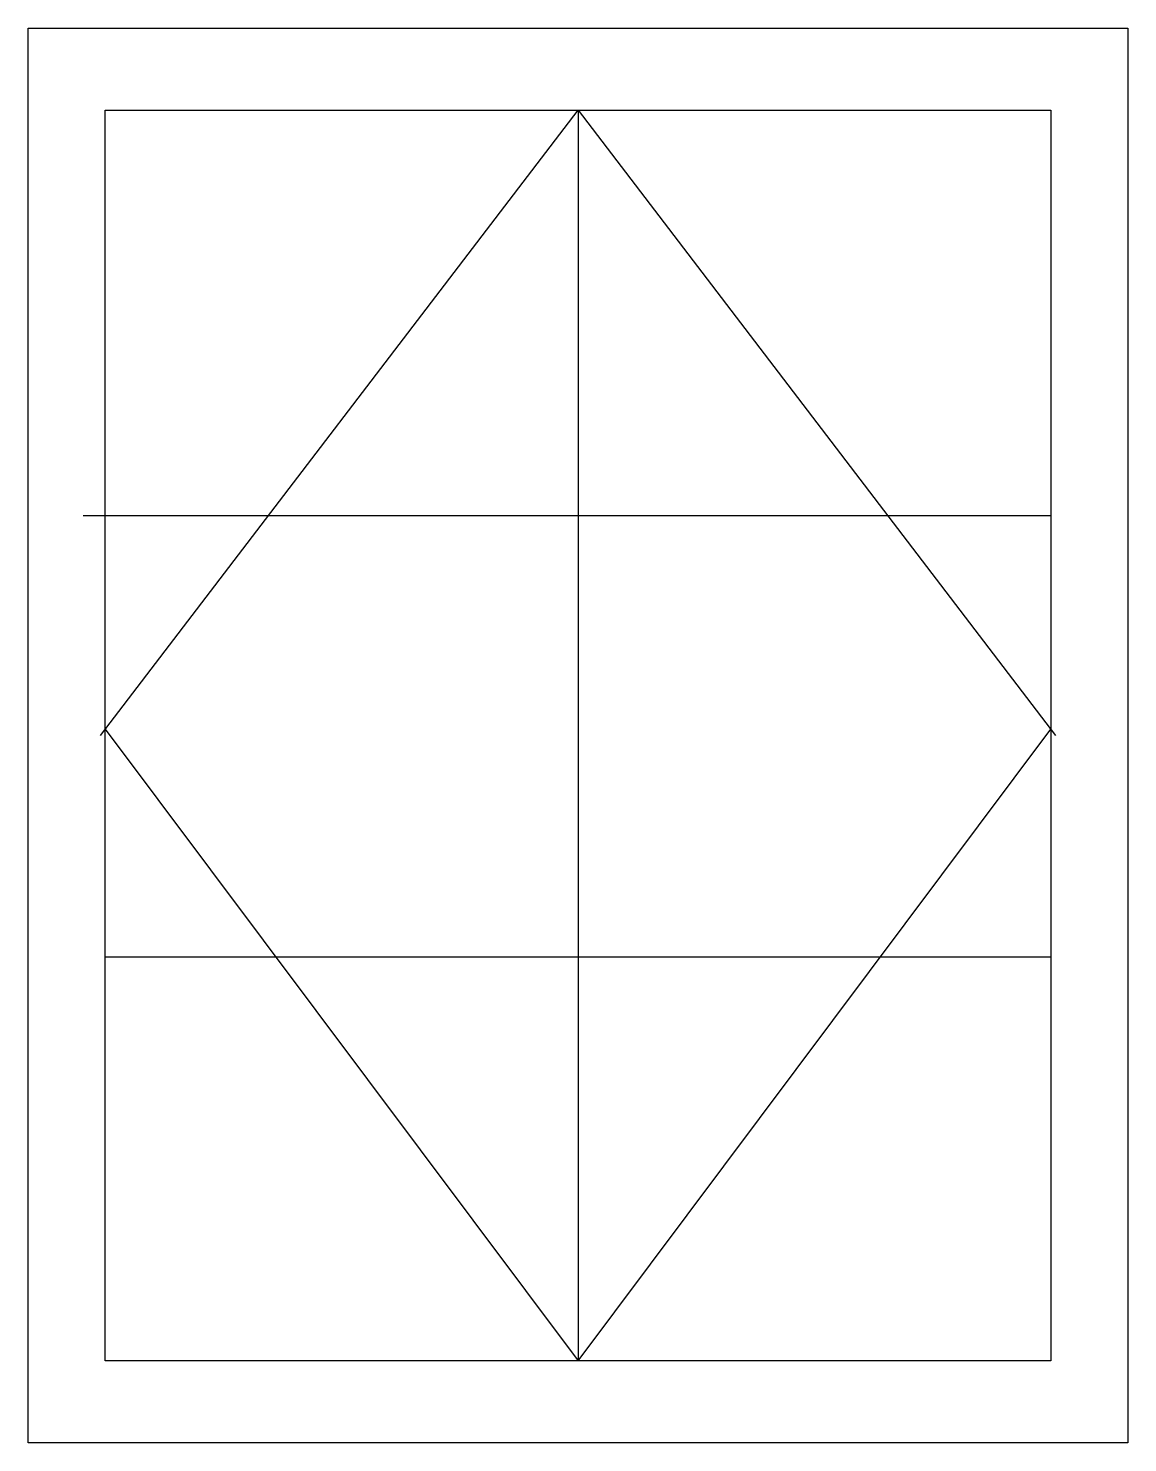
# Model space of a CAD drawing. Header units: metres. Extents: x 13610.35 to 13617.35, y 18583.47 to 18592.47.
import ezdxf

# ---------------------------------------------------------------- set-up
doc = ezdxf.new("R2010")
doc.units = ezdxf.units.M
for name, color, linetype in [('PUB_DIM', 90, 'Continuous'), ('PUB_TEXT', 7, 'Continuous'), ('STAIR', 2, 'Continuous')]:
    doc.layers.add(name, color=color, linetype=linetype)

msp = doc.modelspace()

# ---------------------------------------------------------------- linework, layer by layer
at = {"layer": 'PUB_DIM'}
for p, q in [((13610.84, 18591.95), (13616.86, 18591.95)), ((13610.84, 18583.99), (13610.84, 18591.95)), ((13613.85, 18591.95), (13613.85, 18583.99)), ((13616.86, 18591.95), (13616.86, 18583.99)), ((13610.7, 18589.37), (13616.86, 18589.37)), ((13616.86, 18586.56), (13610.84, 18586.56)), ((13616.86, 18583.99), (13610.84, 18583.99))]:
    msp.add_line(p, q, dxfattribs=at)
at = {"layer": 'PUB_TEXT'}
msp.add_lwpolyline([(13617.35, 18592.47), (13617.35, 18583.47), (13610.35, 18583.47), (13610.35, 18592.47)], close=True, dxfattribs=at)
at = {"layer": 'STAIR'}
for p, q in [((13610.81, 18587.97), (13613.85, 18591.95)), ((13613.85, 18591.95), (13616.89, 18587.97)), ((13610.84, 18588.01), (13613.85, 18583.99)), ((13613.85, 18583.99), (13616.86, 18588.01))]:
    msp.add_line(p, q, dxfattribs=at)

doc.saveas('drawing.dxf')
